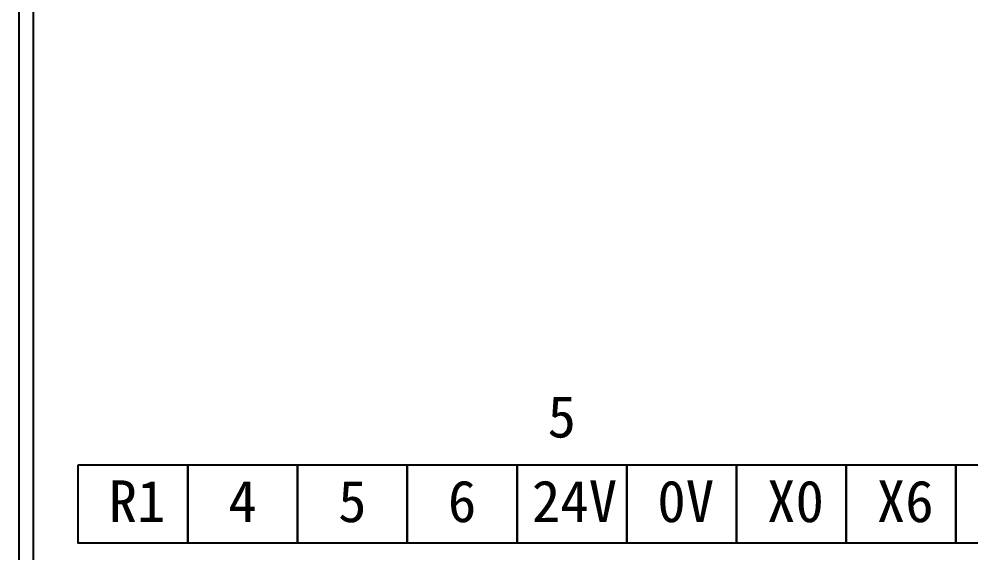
# Model space of a CAD drawing. Extents: x 325 to 612, y 3 to 207.
# Drawn here: x 325.3 to 407.3, y 42.1 to 88.1 of the extents above; entities that cross this region are included whole.
import ezdxf

# ---------------------------------------------------------------- set-up
doc = ezdxf.new("R2010")
doc.units = 0
doc.layers.add('圖框層', color=7, linetype='CONTINUOUS')
doc.layers.add('標尺寸層', color=3, linetype='CONTINUOUS')
doc.styles.add('STSL', font='kaiu.ttf')

msp = doc.modelspace()

# ---------------------------------------------------------------- linework, layer by layer
at = {"layer": '圖框層', "color": 7}
for p, q in [((325.319, 3), (325.319, 206.969)), ((326.569, 4.25), (326.569, 205.719))]:
    msp.add_line(p, q, dxfattribs=at)
at = {"layer": '標尺寸層', "color": 7}
for points in [[(330.404, 49.646), (339.855, 49.646), (339.855, 42.902), (330.404, 42.902)], [(339.855, 49.646), (349.306, 49.646), (349.306, 42.902), (339.855, 42.902)], [(349.306, 49.646), (358.756, 49.646), (358.756, 42.902), (349.306, 42.902)], [(358.756, 49.646), (368.207, 49.646), (368.207, 42.902), (358.756, 42.902)], [(368.207, 49.646), (377.658, 49.646), (377.658, 42.902), (368.207, 42.902)], [(377.658, 49.646), (387.108, 49.646), (387.108, 42.902), (377.658, 42.902)], [(387.108, 49.646), (396.559, 49.646), (396.559, 42.902), (387.108, 42.902)], [(396.559, 49.646), (406.01, 49.646), (406.01, 42.902), (396.559, 42.902)], [(406.01, 49.646), (415.46, 49.646), (415.46, 42.902), (406.01, 42.902)]]:
    msp.add_lwpolyline(points, close=True, dxfattribs=at)

# ---------------------------------------------------------------- texts
at = {"layer": '圖框層', "color": 4, "style": 'STSL'}
for s, p in [('5', (370.84, 52.004)), ('R1', (333.038, 44.71)), ('4', (343.35, 44.71)), ('5', (352.801, 44.71)), ('6', (362.252, 44.71)), ('24V', (369.486, 44.71)), ('0V', (380.291, 44.71)), ('X0', (389.742, 44.71)), ('X6', (399.193, 44.71))]:
    msp.add_text(s, height=3.6, dxfattribs=at).set_placement(p)

doc.saveas('drawing.dxf')
